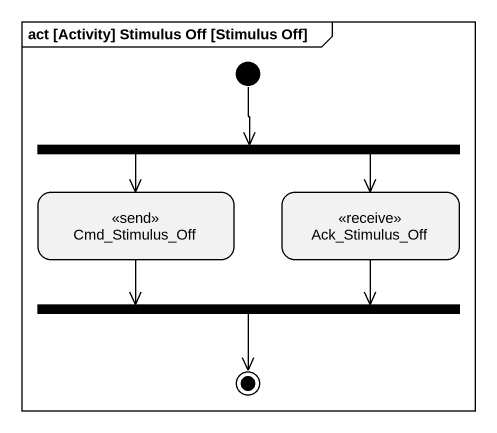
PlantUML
@startuml
mainframe act [Activity] Stimulus Off [Stimulus Off]
hide empty description
state fork1 <<fork>>
state Cmd_Stimulus_Off <<send>>
state Ack_Stimulus_Off <<receive>>
state fork2 <<join>>
[*] --> fork1
fork1 --> Cmd_Stimulus_Off
fork1 --> Ack_Stimulus_Off
Cmd_Stimulus_Off --> fork2
Ack_Stimulus_Off --> fork2
fork2 --> [*]
@enduml
